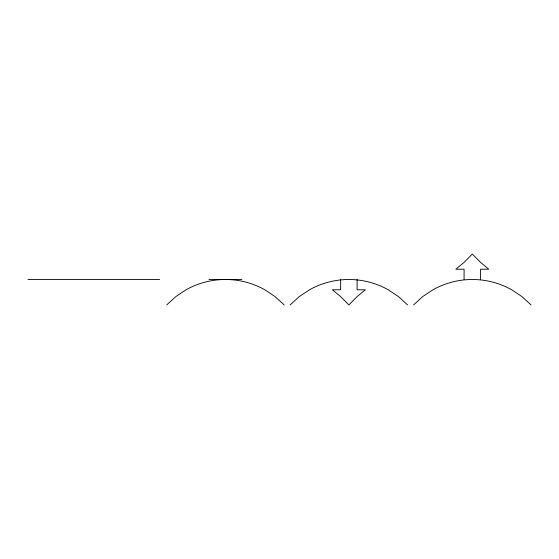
<?xml version="1.0" encoding="UTF-8"?>
<svg xmlns="http://www.w3.org/2000/svg" width="559" height="559" viewBox="0 0 559 559"><rect width="100%" height="100%" fill="white"/><g stroke="black" fill="none" stroke-linecap="round" stroke-linejoin="round"><path stroke-width="0.84" d="M166.701 304.941L175.805 296.619L186.063 289.786A80.51 80.51 0 0 1 264.819 289.786L275.084 296.619L284.182 304.941M290.135 304.941L299.24 296.619L309.497 289.786A80.51 80.51 0 0 1 388.253 289.786L398.518 296.619L407.616 304.941M413.569 304.941L422.667 296.619L432.932 289.786A80.51 80.51 0 0 1 511.688 289.786L521.952 296.619L531.05 304.941M27.95 279.5L159.615 279.5M208.989 279.5L241.9 279.5M480.537 279.5L480.537 269.214L488.769 269.214L480.537 262.381L472.313 254.059L464.082 262.381L455.851 269.214L464.082 269.214L464.082 279.5M357.103 279.5L357.103 289.786L365.334 289.786L357.103 296.619L348.879 304.941L340.648 296.619L332.416 289.786L340.648 289.786L340.648 279.5"/></g></svg>
